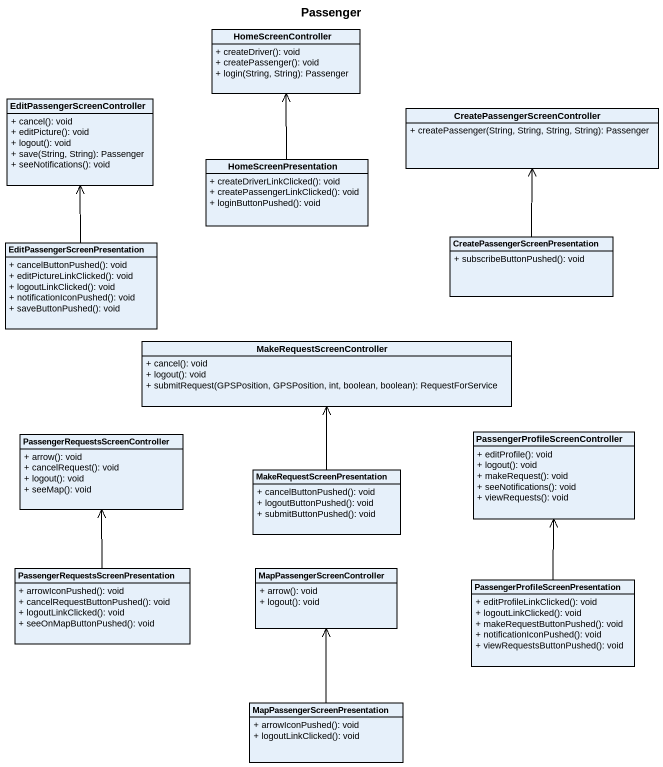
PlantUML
@startuml
title Passenger
hide circle
hide empty members
skinparam classAttributeIconSize 0
class HomeScreenController {
  + createDriver(): void
  + createPassenger(): void
  + login(String, String): Passenger
}
class "EditPassengerScreenController" as EditPassengerScreenControlle {
  + cancel(): void
  + editPicture(): void
  + logout(): void
  + save(String, String): Passenger
  + seeNotifications(): void
}
class "CreatePassengerScreenController" as CreatePassengerScreenControl {
  + createPassenger(String, String, String, String): Passenger
}
class HomeScreenPresentation {
  + createDriverLinkClicked(): void
  + createPassengerLinkClicked(): void
  + loginButtonPushed(): void
}
class "CreatePassengerScreenPresentation" as CreatePassengerScreenPresent {
  + subscribeButtonPushed(): void
}
class "EditPassengerScreenPresentation" as EditPassengerScreenPresentat {
  + cancelButtonPushed(): void
  + editPictureLinkClicked(): void
  + logoutLinkClicked(): void
  + notificationIconPushed(): void
  + saveButtonPushed(): void
}
class MakeRequestScreenController {
  + cancel(): void
  + logout(): void
  + submitRequest(GPSPosition, GPSPosition, int, boolean, boolean): RequestForService
}
class "PassengerRequestsScreenController" as PassengerRequestsScreenContr {
  + arrow(): void
  + cancelRequest(): void
  + logout(): void
  + seeMap(): void
}
class "MakeRequestScreenPresentation" as MakeRequestScreenPresentatio {
  + cancelButtonPushed(): void
  + logoutButtonPushed(): void
  + submitButtonPushed(): void
}
class "PassengerProfileScreenController" as PassengerProfileScreenContro {
  + editProfile(): void
  + logout(): void
  + makeRequest(): void
  + seeNotifications(): void
  + viewRequests(): void
}
class "PassengerRequestsScreenPresentation" as PassengerRequestsScreenPrese {
  + arrowIconPushed(): void
  + cancelRequestButtonPushed(): void
  + logoutLinkClicked(): void
  + seeOnMapButtonPushed(): void
}
class MapPassengerScreenController {
  + arrow(): void
  + logout(): void
}
class "PassengerProfileScreenPresentation" as PassengerProfileScreenPresen {
  + editProfileLinkClicked(): void
  + logoutLinkClicked(): void
  + makeRequestButtonPushed(): void
  + notificationIconPushed(): void
  + viewRequestsButtonPushed(): void
}
class "MapPassengerScreenPresentation" as MapPassengerScreenPresentati {
  + arrowIconPushed(): void
  + logoutLinkClicked(): void
}
HomeScreenPresentation -up-> HomeScreenController
CreatePassengerScreenPresent -up-> CreatePassengerScreenControl
EditPassengerScreenPresentat -up-> EditPassengerScreenControlle
MakeRequestScreenPresentatio -up-> MakeRequestScreenController
PassengerRequestsScreenPrese -up-> PassengerRequestsScreenContr
PassengerProfileScreenPresen -up-> PassengerProfileScreenContro
MapPassengerScreenPresentati -up-> MapPassengerScreenController
@enduml
